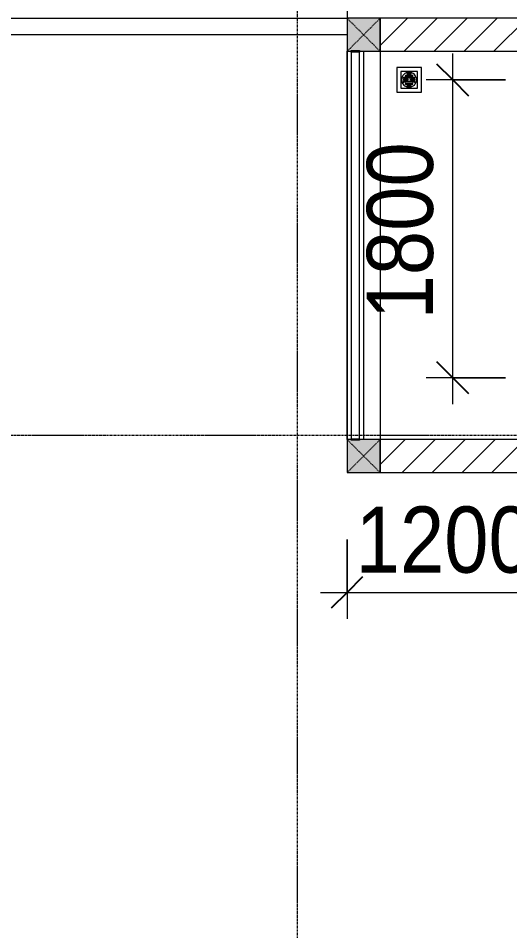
# Model space of a CAD drawing. Header units: millimetres. Extents: x 962 to 241049, y -15958 to 84407.
# Drawn here: x 167442 to 170416, y 58742 to 64259 of the extents above; entities that cross this region are included whole.
import ezdxf

# ---------------------------------------------------------------- set-up
doc = ezdxf.new("R2010")
doc.units = ezdxf.units.MM
doc.linetypes.add('Dash', pattern=[6, 3, -3])
doc.linetypes.add('Grid Line', pattern=[22.225, 12.7, -3.175, 3.175, -3.175])
for name, color, linetype, lineweight in [('0-1', 7, 'Continuous', 5), ('A-ANNO-DIMS', 211, 'Continuous', 9), ('A-ANNO-DIMS-160', 211, 'Continuous', 9), ('A-FLOR-1', 250, 'Continuous', 9), ('A-FLOR-2', 9, 'Continuous', 9), ('A-FLOR-HRAL', 11, 'Continuous', 9), ('A-WALL', 113, 'Continuous', 9), ('A-WALL-3', 113, 'Continuous', 18), ('A-WALL-PATT-2', 111, 'Continuous', 9), ('G-IMPT', 8, 'Continuous', 9), ('M-EQPM', 50, 'Continuous', 9), ('S-COLS', 52, 'Continuous', 9), ('S-COLS-1', 52, 'Continuous', 5), ('S-COLS-6', 52, 'Continuous', 18), ('S-COLS-7', 52, 'Dash', 9), ('S-COLS-HDLN', 52, 'Dash', 9), ('S-GRID-1', 1, 'Grid Line', 9)]:
    doc.layers.add(name, color=color, linetype=linetype, lineweight=lineweight)
doc.styles.add('UTM Avo', font='UTM Avo.ttf', dxfattribs={"width": 0.9, "height": 400})
doc.dimstyles.new('1_Dim_chi_tiet_2_5', dxfattribs={"dimscale": 304.8, "dimtxt": 399.720379, "dimasz": 0.629921, "dimexe": 0.524934, "dimexo": 0.0625, "dimgap": 0.052493, "dimtad": 1, "dimdec": 0, "dimrnd": 5, "dimzin": 0, "dimdsep": 46, "dimtxsty": 'UTM Avo', "dimblk1": 'OBLIQUE', "dimblk2": 'OBLIQUE', "dimsah": 1, "dimcen": 0.09, "dimdle": 0.524934, "dimazin": 0, "dimtfac": 1, "dimtdec": 4, "dimtix": 1, "dimtmove": 0, "dimatfit": 3, "dimfxl": 1.049869, "dimfxlon": 1, "dimtvp": 1, "dimtolj": 1, "dimtzin": 0, "dimarcsym": 2})
doc.dimstyles.new('1_Dim_chi_tiet_2_5_1', dxfattribs={"dimscale": 304.8, "dimtxt": 399.720379, "dimasz": 0.629921, "dimexe": 0.524934, "dimexo": 0.0625, "dimgap": 0.052493, "dimtad": 1, "dimdec": 0, "dimrnd": 5, "dimzin": 0, "dimdsep": 46, "dimtxsty": 'UTM Avo', "dimblk1": 'OBLIQUE', "dimblk2": 'OBLIQUE', "dimsah": 1, "dimcen": 0.09, "dimdle": 0.524934, "dimazin": 0, "dimtfac": 1, "dimtdec": 4, "dimtix": 1, "dimtmove": 0, "dimatfit": 3, "dimfxl": 1.049869, "dimfxlon": 1, "dimtvp": 1, "dimtolj": 1, "dimtzin": 0, "dimarcsym": 2})
pattern_1 = [(45, (63179.03, 0), (-90.50967, 90.50967), [])]

# ---------------------------------------------------------------- blocks, each defined once
blk = doc.blocks.new('NCV_TKTC_KET CAU_rvt-1-TKCS_MB TẦNG 1')
at = {"layer": 'A-FLOR-1'}
blk.add_line((106252.6, 64058.6), (106252.6, 61711.9), dxfattribs=at)
blk = doc.blocks.new('NCV_TKTC_TANG 1_rvt-1-TKCS_MB TẦNG 1')
at = {"layer": 'A-FLOR-2'}
blk.add_line((106452.6, 64058.6), (106452.6, 61711.9), dxfattribs=at)
blk = doc.blocks.new('Railing - 50 x 10mm-1251311-TKCS_MB TẦNG 1')
at = {"layer": 'A-FLOR-HRAL'}
for p, q in [((25, 5), (-25, 5)), ((-25, 5), (-25, -5)), ((25, -5), (25, 5)), ((-25, -5), (25, -5))]:
    blk.add_line(p, q, dxfattribs=at)
blk = doc.blocks.new('Railing - Railing-1600062-TKCS_MB TẦNG 1')
at = {"layer": 'A-FLOR-HRAL'}
for p, q in [((106276.6, 64053.6), (106276.6, 61716.9)), ((106326.6, 61716.9), (106326.6, 64053.6))]:
    blk.add_line(p, q, dxfattribs=at)
at = {"extrusion": (0, 0, -1), "zscale": -1}
for p in [(-106301.6, 64058.6), (-106301.6, 61711.9)]:
    blk.add_blockref('Railing - 50 x 10mm-1251311-TKCS_MB TẦNG 1', p, dxfattribs=at)
blk = doc.blocks.new('TKTC_XREF_251221_MB TANG 1 - TKTC_XREF_260130_MB TANG 1_dwg_THU NUOC - THU NUOC-444531-TKCS_MB TẦNG 1-4202120-TKCS_MB TẦNG 1')
at = {"layer": 'M-EQPM'}
for p, q in [((-23.3, 10.8), (40.9, 10.8)), ((40.9, 4.8), (-23.3, 4.8)), ((-11, 23.3), (28.5, 23.3)), ((28.5, 17.3), (-11, 17.3)), ((-1.1, 35.6), (18.5, 35.6)), ((18.5, 29.6), (-1.1, 29.6)), ((-23.3, -13.6), (40.9, -13.6)), ((40.9, -19.6), (-23.3, -19.6)), ((-11, -26.1), (28.5, -26.1)), ((28.5, -32.1), (-11, -32.1)), ((-1.1, -38.5), (18.5, -38.5)), ((18.5, -44.5), (-1.1, -44.5))]:
    blk.add_line(p, q, dxfattribs=at)
at = {"layer": 'M-EQPM', "flags": 128}
for points in [[(83.7, -79.4), (83.7, 70.6), (-66.3, 70.6), (-66.3, -79.4)], [(58.7, -54.4), (58.7, 45.6), (-41.3, 45.6), (-41.3, -54.4)]]:
    blk.add_lwpolyline(points, close=True, dxfattribs=at)
for points in [[(-23.3, -1.2), (0.7, -1.2), (0.7, -7.2), (-23.3, -7.2)], [(40.9, -7.2), (16.7, -7.2), (16.7, -1.2), (40.9, -1.2)]]:
    blk.add_lwpolyline(points, dxfattribs=at)
at = {"layer": 'M-EQPM'}
for centre, radius, start, end in [((8.7, -4.4), 45, 360, 180), ((8.7, -4.4), 45, 360, 180), ((-23.3, 7.8), 3, 90, 270), ((-11, 20.3), 3, 90, 270), ((-1.1, 32.6), 3, 90, 270), ((18.5, 32.6), 3, 270, 90), ((28.5, 20.3), 3, 270, 90), ((40.9, 7.8), 3, 270, 90), ((8.7, -4.4), 45, 180, 360), ((8.7, -4.4), 45, 180, 360), ((-23.3, -4.2), 3, 90, 270), ((-23.3, -16.6), 3, 90, 270), ((-11, -29.1), 3, 90, 270), ((-1.1, -41.5), 3, 90, 270), ((18.5, -41.5), 3, 270, 90), ((28.5, -29.1), 3, 270, 90), ((40.9, -4.2), 3, 270, 90), ((40.9, -16.6), 3, 270, 90)]:
    blk.add_arc(centre, radius, start, end, dxfattribs=at)
blk = doc.blocks.new('TKTC_XREF_251221_MB TANG 1 - TKTC_XREF_260130_MB TANG 1_dwg-4202109-TKCS_MB TẦNG 1')
at = {"layer": 'G-IMPT', "flags": 128}
blk.add_lwpolyline([(-95699.1, -336309.7), (-96899, -336309.7), (-96899, -337088.1)], dxfattribs=at)
blk.add_blockref('TKTC_XREF_251221_MB TANG 1 - TKTC_XREF_260130_MB TANG 1_dwg_THU NUOC - THU NUOC-444531-TKCS_MB TẦNG 1-4202120-TKCS_MB TẦNG 1', (-96532.9, -337455.6))
blk = doc.blocks.new('TKTC_XREF_251221_MB TANG 1 - TKTC_XREF_251221_MB TANG 1-2038492-TKCS_MB TẦNG 1')
blk.add_blockref('TKTC_XREF_251221_MB TANG 1 - TKTC_XREF_260130_MB TANG 1_dwg-4202109-TKCS_MB TẦNG 1', (169499.1, 384109.7))
blk = doc.blocks.new('G1_SOF - BO TRU - 200x200-3051103-TKCS_MB TẦNG 1')
at = {"layer": 'S-COLS-HDLN'}
for p, q in [((-100, -100), (100, 100)), ((100, -100), (-100, 100))]:
    blk.add_line(p, q, dxfattribs=at)
blk = doc.blocks.new('DIMBLOCK73-TKCS_MB TẦNG 1')
at = {"layer": 'A-ANNO-DIMS-160'}
for p, q in [((170070.6, 61925.3), (170070.6, 64045.3)), ((170390.6, 63885.3), (169910.6, 63885.3)), ((170070.6, 63885.3), (170390.6, 63885.3)), ((170390.6, 62085.3), (169910.6, 62085.3)), ((170070.6, 62085.3), (170390.6, 62085.3))]:
    blk.add_line(p, q, dxfattribs=at)
at = {"layer": 'A-ANNO-DIMS-160', "lineweight": 25}
for p, q in [((170070.6, 63885.3), (169974.6, 63981.3)), ((170070.6, 63885.3), (170166.6, 63789.3)), ((170070.6, 62085.3), (169974.6, 62181.3)), ((170070.6, 62085.3), (170166.6, 61989.3))]:
    blk.add_line(p, q, dxfattribs=at)
at = {"layer": 'A-ANNO-DIMS-160', "color": 0, "insert": (169550.9, 62437.5), "char_height": 400, "width": 1314.636, "attachment_point": 1, "rotation": 90, "line_spacing_factor": 1.110334, "style": 'UTM Avo'}
blk.add_mtext('1800', dxfattribs=at)
blk = doc.blocks.new('_Oblique')
at = {"color": 0, "linetype": 'ByBlock', "lineweight": -2}
blk.add_line((-0.5, -0.5), (0.5, 0.5), dxfattribs=at)
blk = doc.blocks.new('DIMBLOCK342-TKCS_MB TẦNG 1')
at = {"layer": 'A-ANNO-DIMS-160'}
for p, q in [((169431.6, 61107.2), (169431.6, 60627.2)), ((169431.6, 60787.2), (169431.6, 61107.2)), ((170631.6, 61107.2), (170631.6, 60627.2)), ((170631.6, 60787.2), (170631.6, 61107.2)), ((169271.6, 60787.2), (170791.6, 60787.2))]:
    blk.add_line(p, q, dxfattribs=at)
at = {"layer": 'A-ANNO-DIMS-160', "lineweight": 25}
for p, q in [((169431.6, 60787.2), (169527.6, 60883.2)), ((170631.6, 60787.2), (170727.6, 60883.2)), ((169431.6, 60787.2), (169335.6, 60691.2)), ((170631.6, 60787.2), (170535.6, 60691.2))]:
    blk.add_line(p, q, dxfattribs=at)
at = {"layer": 'A-ANNO-DIMS-160', "color": 0, "insert": (169483.8, 61306.8), "char_height": 400, "width": 1314.636, "attachment_point": 1, "line_spacing_factor": 1.110334, "style": 'UTM Avo'}
blk.add_mtext('1200', dxfattribs=at)

msp = doc.modelspace()

# ---------------------------------------------------------------- hatches: boundary and pattern name
at = {"layer": 'A-WALL-PATT-2'}
h = msp.add_hatch(dxfattribs=at)
h.set_pattern_fill('FP_1', color=256, style=0, pattern_type=2)
h.set_pattern_definition(pattern_1)
h.paths.add_polyline_path([(169631.6, 64058.6), (170631.6, 64058.6), (170631.6, 64258.6), (169631.6, 64258.6)])
h = msp.add_hatch(dxfattribs=at)
h.set_pattern_fill('FP_1', color=256, style=0, pattern_type=2)
h.set_pattern_definition(pattern_1)
h.paths.add_polyline_path([(170631.7, 61511.9), (170631.7, 61711.9), (169631.6, 61711.1), (169631.6, 61511.9)])
at = {"layer": 'S-COLS-1'}
for points in [[(169505.7, 64058.6), (169631.6, 64058.6), (169631.6, 64258.6), (169431.6, 64258.6), (169431.6, 64058.6), (169455.7, 64058.6), (169455.7, 64063.6), (169505.7, 64063.6)], [(169431.6, 61511.9), (169631.6, 61511.9), (169631.6, 61711.9), (169505.7, 61711.1), (169505.7, 61706.9), (169455.7, 61706.9), (169455.7, 61711.9), (169431.6, 61711.1)]]:
    msp.add_hatch(color=256, dxfattribs=at).paths.add_polyline_path(points)

# ---------------------------------------------------------------- linework, layer by layer
at = {"layer": 'A-WALL'}
for p, q in [((163931.6, 64258.6), (169431.6, 64258.6)), ((169631.6, 64258.6), (169631.6, 64058.6)), ((169431.6, 64158.6), (163931.6, 64158.6)), ((169431.7, 61711.9), (169431.7, 64058.6)), ((169531.7, 64058.6), (169531.7, 61711.9)), ((169631.6, 61711.9), (169631.6, 61511.9))]:
    msp.add_line(p, q, dxfattribs=at)
at = {"layer": 'A-WALL-3'}
for p, q in [((170831.6, 64258.6), (169631.6, 64258.6)), ((169631.6, 64058.6), (170631.6, 64058.6)), ((170631.7, 61711.9), (169631.6, 61711.9)), ((169631.6, 61511.9), (170631.7, 61511.9))]:
    msp.add_line(p, q, dxfattribs=at)
at = {"layer": 'S-COLS'}
for p, q in [((169631.6, 64058.6), (169631.6, 64258.6)), ((169631.6, 61511.9), (169631.6, 61711.9))]:
    msp.add_line(p, q, dxfattribs=at)
at = {"layer": 'S-COLS-6'}
for p, q in [((169631.6, 64258.6), (169431.6, 64258.6)), ((169431.6, 64258.6), (169431.6, 64058.6)), ((169431.6, 64058.6), (169455.7, 64058.6)), ((169505.7, 64058.6), (169631.6, 64058.6)), ((169455.7, 61711.9), (169431.6, 61711.9)), ((169431.6, 61711.9), (169431.6, 61511.9)), ((169631.6, 61711.9), (169505.7, 61711.9)), ((169431.6, 61511.9), (169631.6, 61511.9))]:
    msp.add_line(p, q, dxfattribs=at)
at = {"layer": 'S-GRID-1'}
for p, q in [((169131.6, 15532), (169131.6, 78459.2)), ((192368.8, 61736.9), (96265.8, 61736.9))]:
    msp.add_line(p, q, dxfattribs=at)

# ---------------------------------------------------------------- block references
at = {"layer": '0-1'}
for name in ['NCV_TKTC_KET CAU_rvt-1-TKCS_MB TẦNG 1', 'NCV_TKTC_TANG 1_rvt-1-TKCS_MB TẦNG 1']:
    msp.add_blockref(name, (63179, 0), dxfattribs=at)
at = {"layer": 'A-FLOR-HRAL'}
msp.add_blockref('Railing - Railing-1600062-TKCS_MB TẦNG 1', (63179, 0), dxfattribs=at)
at = {"layer": 'M-EQPM'}
msp.add_blockref('TKTC_XREF_251221_MB TANG 1 - TKTC_XREF_251221_MB TANG 1-2038492-TKCS_MB TẦNG 1', (96831.6, 17236.9), dxfattribs=at)
at = {"layer": 'S-COLS-7', "rotation": 180}
for p in [(169531.6, 64158.6), (169531.6, 61611.9)]:
    msp.add_blockref('G1_SOF - BO TRU - 200x200-3051103-TKCS_MB TẦNG 1', p, dxfattribs=at)

# ---------------------------------------------------------------- dimensions: what is measured, and where the dimension line sits
at = {"layer": 'A-ANNO-DIMS'}
dim = msp.add_linear_dim(base=(170070.6, 63885.3), p1=(170390.6, 62085.3), p2=(170390.6, 63885.3), angle=90, dimstyle='1_Dim_chi_tiet_2_5', override={"dimpost": '<>', "dimfxl": 1800}, dxfattribs=at)
dim.commit()
dim.dimension.update_dxf_attribs({"geometry": 'DIMBLOCK73-TKCS_MB TẦNG 1', "text_midpoint": (169847.6, 62985.3)})
dim = msp.add_linear_dim(base=(170631.6, 60787.2), p1=(169431.6, 61107.2), p2=(170631.6, 61107.2), dimstyle='1_Dim_chi_tiet_2_5_1', override={"dimpost": '<>', "dimfxl": 1200}, dxfattribs=at)
dim.commit()
dim.dimension.update_dxf_attribs({"geometry": 'DIMBLOCK342-TKCS_MB TẦNG 1', "text_midpoint": (170031.6, 61010.1)})

doc.saveas('drawing.dxf')
